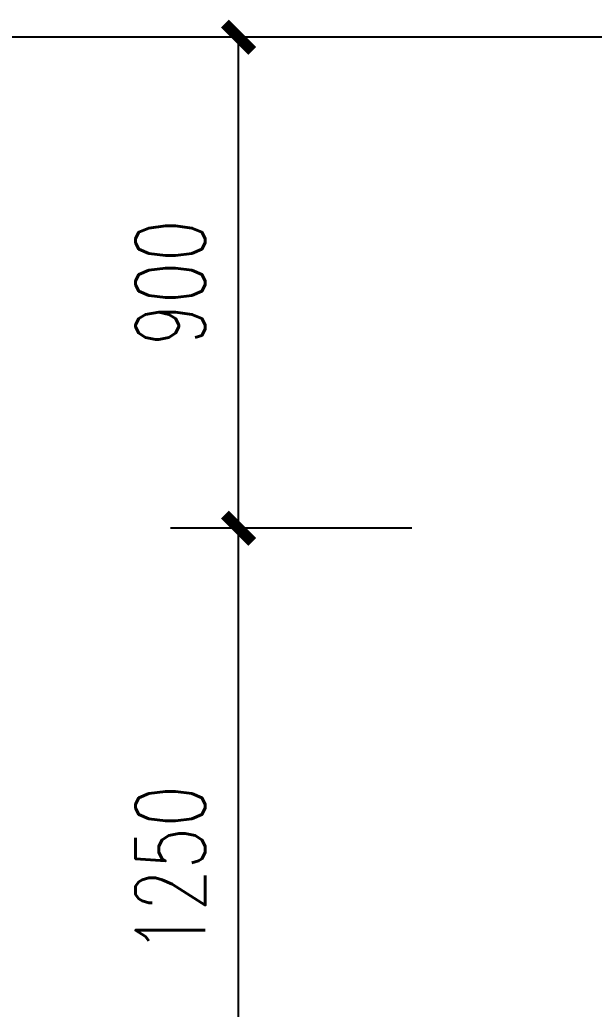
# Model space of a CAD drawing. Header units: millimetres. Extents: x 434053 to 1059003, y -2417481 to 936527.
# Drawn here: x 560935 to 561987, y -2233167 to -2231354 of the extents above; entities that cross this region are included whole.
import ezdxf

# ---------------------------------------------------------------- set-up
doc = ezdxf.new("R2010")
doc.units = ezdxf.units.MM
doc.header["$LTSCALE"] = 1000
doc.header["$MEASUREMENT"] = 0
doc.linetypes.add('DOTE', pattern=[2.42, 2, -0.2, 0.02, -0.2])
doc.layers.get('Defpoints').update_dxf_attribs({"color": 6})
doc.layers.add('A-ANNO-DIMS', color=3, linetype='Continuous')
doc.layers.add('DOTE', color=16, linetype='DOTE')
doc.styles.add('_TCH_DIM_T3', font='SIMPLEX', dxfattribs={"width": 0.705882, "bigfont": 'GBCBIG'})
doc.dimstyles.new('_TCH_ARCH&&50', dxfattribs={"dimtxt": 127.5, "dimasz": 50, "dimexe": 125, "dimexo": 150, "dimgap": 61.25, "dimtad": 1, "dimdec": 0, "dimzin": 0, "dimdsep": 46, "dimtxsty": '_TCH_DIM_T3', "dimblk": 'ARCHTICK', "dimcen": 0.09, "dimclrt": 7, "dimazin": 2, "dimtfac": 1, "dimtdec": 0, "dimtix": 1, "dimtmove": 2, "dimatfit": 3, "dimfxl": 1, "dimtolj": 1, "dimtzin": 0, "dimarcsym": 0})

# ---------------------------------------------------------------- blocks, each defined once
blk = doc.blocks.new('_ArchTick')
at = {"color": 0, "linetype": 'ByBlock', "const_width": 0.4}
blk.add_lwpolyline([(-0.5, -0.5), (0.5, 0.5)], dxfattribs=at)
blk = doc.blocks.new('*D910')
at = {"layer": 'A-ANNO-DIMS', "color": 0, "lineweight": -2, "transparency": 16777216}
for p, q in [((561653, -2231385.7), (561210.5, -2231385.7)), ((561335.5, -2232285.7), (561335.5, -2231385.7)), ((561653, -2232285.7), (561210.5, -2232285.7))]:
    blk.add_line(p, q, dxfattribs=at)
at = {"layer": 'Defpoints', "color": 0, "transparency": 16777216}
for p in [(561335.5, -2231385.7), (561803, -2231385.7), (561803, -2232285.7)]:
    blk.add_point(p, dxfattribs=at)
at = {"layer": 'A-ANNO-DIMS', "color": 0, "lineweight": -2, "transparency": 16777216, "xscale": 50, "yscale": 50, "zscale": 50}
for p, rotation in [((561335.5, -2231385.7), 90), ((561335.5, -2232285.7), 270)]:
    blk.add_blockref('_ArchTick', p, dxfattribs=dict(at, rotation=rotation))
at = {"layer": 'A-ANNO-DIMS', "color": 7, "transparency": 16777216, "insert": (561210.5, -2231835.7), "char_height": 127.5, "attachment_point": 5, "rotation": 90, "style": '_TCH_DIM_T3'}
blk.add_mtext('\\A1;900', dxfattribs=at)
blk = doc.blocks.new('*D911')
at = {"layer": 'A-ANNO-DIMS', "color": 0, "lineweight": -2, "transparency": 16777216}
for p, q in [((561653, -2232285.7), (561210.5, -2232285.7)), ((561335.5, -2233535.7), (561335.5, -2232285.7)), ((561653, -2233535.7), (561210.5, -2233535.7))]:
    blk.add_line(p, q, dxfattribs=at)
at = {"layer": 'Defpoints', "color": 0, "transparency": 16777216}
for p in [(561335.5, -2232285.7), (561803, -2232285.7), (561803, -2233535.7)]:
    blk.add_point(p, dxfattribs=at)
at = {"layer": 'A-ANNO-DIMS', "color": 0, "lineweight": -2, "transparency": 16777216, "xscale": 50, "yscale": 50, "zscale": 50}
for p, rotation in [((561335.5, -2232285.7), 90), ((561335.5, -2233535.7), 270)]:
    blk.add_blockref('_ArchTick', p, dxfattribs=dict(at, rotation=rotation))
at = {"layer": 'A-ANNO-DIMS', "color": 7, "transparency": 16777216, "insert": (561210.5, -2232910.7), "char_height": 127.5, "attachment_point": 5, "rotation": 90, "style": '_TCH_DIM_T3'}
blk.add_mtext('\\A1;1250', dxfattribs=at)

msp = doc.modelspace()

# ---------------------------------------------------------------- linework, layer by layer
at = {"layer": 'DOTE'}
msp.add_line((564979.8, -2231385.7), (555263.7, -2231385.7), dxfattribs=at)

# ---------------------------------------------------------------- dimensions: what is measured, and where the dimension line sits
at = {"layer": 'A-ANNO-DIMS'}
for p1, p2, picture, middle in [((561803, -2232285.7), (561803, -2231385.7), '*D910', (561210.5, -2231835.7)), ((561803, -2233535.7), (561803, -2232285.7), '*D911', (561210.5, -2232910.7))]:
    dim = msp.add_aligned_dim(p1=p1, p2=p2, distance=467.4, dimstyle='_TCH_ARCH&&50', dxfattribs=at)
    dim.commit()
    dim.dimension.update_dxf_attribs({"geometry": picture, "text_midpoint": middle})

doc.saveas('drawing.dxf')
